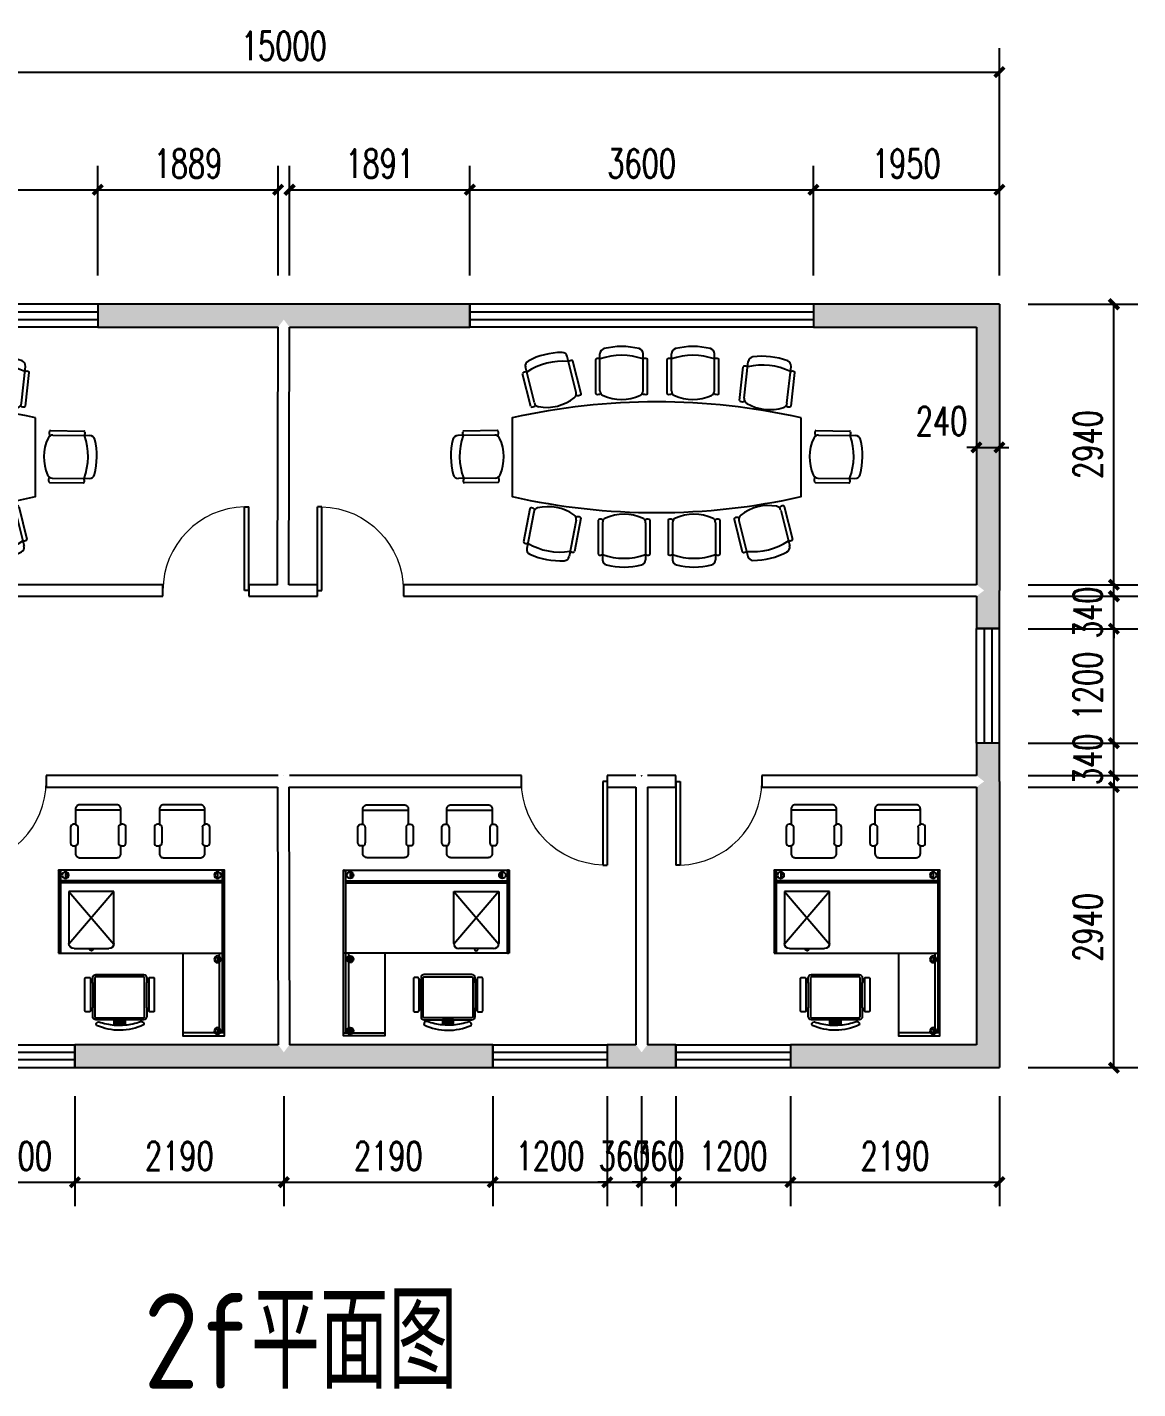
# Model space of a CAD drawing. Extents: x 11879 to 96650, y -22156 to 10923.
# Drawn here: x 46155 to 57795, y -3448 to 10820 of the extents above; entities that cross this region are included whole.
import ezdxf

# ---------------------------------------------------------------- set-up
doc = ezdxf.new("R2010")
doc.units = 0
doc.header["$LTSCALE"] = 1000
doc.header["$MEASUREMENT"] = 0
for name, color, linetype in [('PUB_DIM', 3, 'Continuous'), ('PUB_HATCH', 8, 'Continuous'), ('WALL', 9, 'Continuous'), ('WINDOW', 4, 'Continuous')]:
    doc.layers.add(name, color=color, linetype=linetype)
doc.styles.add('_TCH_DIM_T3', font='SIMPLEX', dxfattribs={"width": 0.705882, "bigfont": 'GBCBIG'})
doc.styles.get("Standard").update_dxf_attribs({"font": 'gbenor.shx', "bigfont": 'gbcbig.shx'})
doc.dimstyles.new('_TCH_ARCH&&100', dxfattribs={"dimtxt": 297.5, "dimasz": 100, "dimexe": 250, "dimexo": 300, "dimgap": 126.25, "dimtad": 1, "dimdec": 0, "dimzin": 0, "dimdsep": 46, "dimtxsty": '_TCH_DIM_T3', "dimblk": 'ARCHTICK', "dimcen": 0.09, "dimclrt": 7, "dimazin": 2, "dimtfac": 1, "dimtdec": 0, "dimtix": 1, "dimtmove": 2, "dimatfit": 3, "dimfxl": 100, "dimtolj": 1, "dimtzin": 0, "dimarcsym": 0})

# ---------------------------------------------------------------- blocks, each defined once
blk = doc.blocks.new('_ArchTick')
at = {"color": 0, "linetype": 'ByBlock', "const_width": 0.4}
blk.add_lwpolyline([(-0.5, -0.5), (0.5, 0.5)], dxfattribs=at)
blk = doc.blocks.new('*D109')
at = {"layer": 'Defpoints', "color": 0, "transparency": 16777216}
for p in [(56345, 10350), (41345, 7917), (56345, 7917)]:
    blk.add_point(p, dxfattribs=at)
at = {"layer": 'PUB_DIM', "color": 0, "lineweight": -2, "transparency": 16777216}
for p, q in [((41345, 8217), (41345, 10600)), ((56345, 8217), (56345, 10600)), ((41345, 10350), (56345, 10350))]:
    blk.add_line(p, q, dxfattribs=at)
at = {"layer": 'PUB_DIM', "color": 0, "lineweight": -2, "transparency": 16777216, "xscale": 100, "yscale": 100, "zscale": 100, "rotation": 180}
blk.add_blockref('_ArchTick', (41345, 10350), dxfattribs=at)
at = {"layer": 'PUB_DIM', "color": 0, "lineweight": -2, "transparency": 16777216, "xscale": 100, "yscale": 100, "zscale": 100}
blk.add_blockref('_ArchTick', (56345, 10350), dxfattribs=at)
at = {"layer": 'PUB_DIM', "color": 7, "transparency": 16777216, "insert": (48845, 10625), "char_height": 297.5, "attachment_point": 5, "style": '_TCH_DIM_T3'}
blk.add_mtext('\\A1;15000', dxfattribs=at)
blk = doc.blocks.new('*D110')
at = {"layer": 'Defpoints', "color": 0, "transparency": 16777216}
for p in [(56105, 6417), (56345, 6417), (56345, 6417)]:
    blk.add_point(p, dxfattribs=at)
at = {"layer": 'PUB_DIM', "color": 0, "lineweight": -2, "transparency": 16777216}
for p, q in [((56105, 6717), (56105, 6667)), ((56345, 6717), (56345, 6667)), ((56105, 6417), (56005, 6417)), ((56105, 6417), (56345, 6417)), ((56345, 6417), (56445, 6417))]:
    blk.add_line(p, q, dxfattribs=at)
at = {"layer": 'PUB_DIM', "color": 0, "lineweight": -2, "transparency": 16777216, "xscale": 100, "yscale": 100, "zscale": 100}
blk.add_blockref('_ArchTick', (56105, 6417), dxfattribs=at)
at = {"layer": 'PUB_DIM', "color": 0, "lineweight": -2, "transparency": 16777216, "xscale": 100, "yscale": 100, "zscale": 100, "rotation": 180}
blk.add_blockref('_ArchTick', (56345, 6417), dxfattribs=at)
at = {"layer": 'PUB_DIM', "color": 7, "transparency": 16777216, "insert": (55739, 6692), "char_height": 297.5, "attachment_point": 5, "style": '_TCH_DIM_T3'}
blk.add_mtext('\\A1;240', dxfattribs=at)
blk = doc.blocks.new('*D111')
at = {"layer": 'Defpoints', "color": 0, "transparency": 16777216}
for p in [(56345, 2857), (57545, 2857), (56345, -83)]:
    blk.add_point(p, dxfattribs=at)
at = {"layer": 'PUB_DIM', "color": 0, "lineweight": -2, "transparency": 16777216}
for p, q in [((56645, 2857), (57795, 2857)), ((57545, -83), (57545, 2857)), ((56645, -83), (57795, -83))]:
    blk.add_line(p, q, dxfattribs=at)
at = {"layer": 'PUB_DIM', "color": 0, "lineweight": -2, "transparency": 16777216, "xscale": 100, "yscale": 100, "zscale": 100}
for p, rotation in [((57545, 2857), 90), ((57545, -83), 270)]:
    blk.add_blockref('_ArchTick', p, dxfattribs=dict(at, rotation=rotation))
at = {"layer": 'PUB_DIM', "color": 7, "transparency": 16777216, "insert": (57270, 1387), "char_height": 297.5, "attachment_point": 5, "rotation": 90, "style": '_TCH_DIM_T3'}
blk.add_mtext('\\A1;2940', dxfattribs=at)
blk = doc.blocks.new('*D112')
at = {"layer": 'Defpoints', "color": 0, "transparency": 16777216}
for p in [(56345, 4857), (57545, 4857), (56345, 4517)]:
    blk.add_point(p, dxfattribs=at)
at = {"layer": 'PUB_DIM', "color": 0, "lineweight": -2, "transparency": 16777216}
for p, q in [((56645, 4857), (57795, 4857)), ((57545, 4857), (57545, 4957)), ((57545, 4517), (57545, 4857)), ((56645, 4517), (57795, 4517)), ((57545, 4517), (57545, 4417))]:
    blk.add_line(p, q, dxfattribs=at)
at = {"layer": 'PUB_DIM', "color": 0, "lineweight": -2, "transparency": 16777216, "xscale": 100, "yscale": 100, "zscale": 100}
for p, rotation in [((57545, 4857), 270), ((57545, 4517), 90)]:
    blk.add_blockref('_ArchTick', p, dxfattribs=dict(at, rotation=rotation))
at = {"layer": 'PUB_DIM', "color": 7, "transparency": 16777216, "insert": (57270, 4687), "char_height": 297.5, "attachment_point": 5, "rotation": 90, "style": '_TCH_DIM_T3'}
blk.add_mtext('\\A1;340', dxfattribs=at)
blk = doc.blocks.new('*D113')
at = {"layer": 'Defpoints', "color": 0, "transparency": 16777216}
for p in [(56345, 4517), (57545, 4517), (56345, 3317)]:
    blk.add_point(p, dxfattribs=at)
at = {"layer": 'PUB_DIM', "color": 0, "lineweight": -2, "transparency": 16777216}
for p, q in [((56645, 4517), (57795, 4517)), ((57545, 3317), (57545, 4517)), ((56645, 3317), (57795, 3317))]:
    blk.add_line(p, q, dxfattribs=at)
at = {"layer": 'PUB_DIM', "color": 0, "lineweight": -2, "transparency": 16777216, "xscale": 100, "yscale": 100, "zscale": 100}
for p, rotation in [((57545, 4517), 90), ((57545, 3317), 270)]:
    blk.add_blockref('_ArchTick', p, dxfattribs=dict(at, rotation=rotation))
at = {"layer": 'PUB_DIM', "color": 7, "transparency": 16777216, "insert": (57270, 3917), "char_height": 297.5, "attachment_point": 5, "rotation": 90, "style": '_TCH_DIM_T3'}
blk.add_mtext('\\A1;1200', dxfattribs=at)
blk = doc.blocks.new('*D114')
at = {"layer": 'Defpoints', "color": 0, "transparency": 16777216}
for p in [(56345, 3317), (57545, 3317), (56345, 2977)]:
    blk.add_point(p, dxfattribs=at)
at = {"layer": 'PUB_DIM', "color": 0, "lineweight": -2, "transparency": 16777216}
for p, q in [((56645, 3317), (57795, 3317)), ((57545, 3317), (57545, 3417)), ((57545, 2977), (57545, 3317)), ((56645, 2977), (57795, 2977)), ((57545, 2977), (57545, 2877))]:
    blk.add_line(p, q, dxfattribs=at)
at = {"layer": 'PUB_DIM', "color": 0, "lineweight": -2, "transparency": 16777216, "xscale": 100, "yscale": 100, "zscale": 100}
for p, rotation in [((57545, 3317), 270), ((57545, 2977), 90)]:
    blk.add_blockref('_ArchTick', p, dxfattribs=dict(at, rotation=rotation))
at = {"layer": 'PUB_DIM', "color": 7, "transparency": 16777216, "insert": (57270, 3147), "char_height": 297.5, "attachment_point": 5, "rotation": 90, "style": '_TCH_DIM_T3'}
blk.add_mtext('\\A1;340', dxfattribs=at)
blk = doc.blocks.new('*D115')
at = {"layer": 'Defpoints', "color": 0, "transparency": 16777216}
for p in [(56345, 7917), (57545, 7917), (56345, 4977)]:
    blk.add_point(p, dxfattribs=at)
at = {"layer": 'PUB_DIM', "color": 0, "lineweight": -2, "transparency": 16777216}
for p, q in [((56645, 7917), (57795, 7917)), ((57545, 4977), (57545, 7917)), ((56645, 4977), (57795, 4977))]:
    blk.add_line(p, q, dxfattribs=at)
at = {"layer": 'PUB_DIM', "color": 0, "lineweight": -2, "transparency": 16777216, "xscale": 100, "yscale": 100, "zscale": 100}
for p, rotation in [((57545, 7917), 90), ((57545, 4977), 270)]:
    blk.add_blockref('_ArchTick', p, dxfattribs=dict(at, rotation=rotation))
at = {"layer": 'PUB_DIM', "color": 7, "transparency": 16777216, "insert": (57270, 6447), "char_height": 297.5, "attachment_point": 5, "rotation": 90, "style": '_TCH_DIM_T3'}
blk.add_mtext('\\A1;2940', dxfattribs=at)
blk = doc.blocks.new('*D117')
at = {"layer": 'Defpoints', "color": 0, "transparency": 16777216}
for p in [(52595, -83), (52955, -83), (52955, -1283)]:
    blk.add_point(p, dxfattribs=at)
at = {"layer": 'PUB_DIM', "color": 0, "lineweight": -2, "transparency": 16777216}
for p, q in [((52595, -383), (52595, -1533)), ((52955, -383), (52955, -1533)), ((52595, -1283), (52495, -1283)), ((52595, -1283), (52955, -1283)), ((52955, -1283), (53055, -1283))]:
    blk.add_line(p, q, dxfattribs=at)
at = {"layer": 'PUB_DIM', "color": 0, "lineweight": -2, "transparency": 16777216, "xscale": 100, "yscale": 100, "zscale": 100}
blk.add_blockref('_ArchTick', (52595, -1283), dxfattribs=at)
at = {"layer": 'PUB_DIM', "color": 0, "lineweight": -2, "transparency": 16777216, "xscale": 100, "yscale": 100, "zscale": 100, "rotation": 180}
blk.add_blockref('_ArchTick', (52955, -1283), dxfattribs=at)
at = {"layer": 'PUB_DIM', "color": 7, "transparency": 16777216, "insert": (52775, -1008), "char_height": 297.5, "attachment_point": 5, "style": '_TCH_DIM_T3'}
blk.add_mtext('\\A1;360', dxfattribs=at)
blk = doc.blocks.new('*D118')
at = {"layer": 'Defpoints', "color": 0, "transparency": 16777216}
for p in [(52955, -83), (54155, -83), (54155, -1283)]:
    blk.add_point(p, dxfattribs=at)
at = {"layer": 'PUB_DIM', "color": 0, "lineweight": -2, "transparency": 16777216}
for p, q in [((52955, -383), (52955, -1533)), ((54155, -383), (54155, -1533)), ((52955, -1283), (54155, -1283))]:
    blk.add_line(p, q, dxfattribs=at)
at = {"layer": 'PUB_DIM', "color": 0, "lineweight": -2, "transparency": 16777216, "xscale": 100, "yscale": 100, "zscale": 100, "rotation": 180}
blk.add_blockref('_ArchTick', (52955, -1283), dxfattribs=at)
at = {"layer": 'PUB_DIM', "color": 0, "lineweight": -2, "transparency": 16777216, "xscale": 100, "yscale": 100, "zscale": 100}
blk.add_blockref('_ArchTick', (54155, -1283), dxfattribs=at)
at = {"layer": 'PUB_DIM', "color": 7, "transparency": 16777216, "insert": (53555, -1008), "char_height": 297.5, "attachment_point": 5, "style": '_TCH_DIM_T3'}
blk.add_mtext('\\A1;1200', dxfattribs=at)
blk = doc.blocks.new('*D119')
at = {"layer": 'Defpoints', "color": 0, "transparency": 16777216}
for p in [(54155, -83), (56345, -83), (56345, -1283)]:
    blk.add_point(p, dxfattribs=at)
at = {"layer": 'PUB_DIM', "color": 0, "lineweight": -2, "transparency": 16777216}
for p, q in [((54155, -383), (54155, -1533)), ((56345, -383), (56345, -1533)), ((54155, -1283), (56345, -1283))]:
    blk.add_line(p, q, dxfattribs=at)
at = {"layer": 'PUB_DIM', "color": 0, "lineweight": -2, "transparency": 16777216, "xscale": 100, "yscale": 100, "zscale": 100, "rotation": 180}
blk.add_blockref('_ArchTick', (54155, -1283), dxfattribs=at)
at = {"layer": 'PUB_DIM', "color": 0, "lineweight": -2, "transparency": 16777216, "xscale": 100, "yscale": 100, "zscale": 100}
blk.add_blockref('_ArchTick', (56345, -1283), dxfattribs=at)
at = {"layer": 'PUB_DIM', "color": 7, "transparency": 16777216, "insert": (55250, -1008), "char_height": 297.5, "attachment_point": 5, "style": '_TCH_DIM_T3'}
blk.add_mtext('\\A1;2190', dxfattribs=at)
blk = doc.blocks.new('*D120')
at = {"layer": 'Defpoints', "color": 0, "transparency": 16777216}
for p in [(48845, -83), (51035, -83), (51035, -1283)]:
    blk.add_point(p, dxfattribs=at)
at = {"layer": 'PUB_DIM', "color": 0, "lineweight": -2, "transparency": 16777216}
for p, q in [((48845, -383), (48845, -1533)), ((51035, -383), (51035, -1533)), ((48845, -1283), (51035, -1283))]:
    blk.add_line(p, q, dxfattribs=at)
at = {"layer": 'PUB_DIM', "color": 0, "lineweight": -2, "transparency": 16777216, "xscale": 100, "yscale": 100, "zscale": 100, "rotation": 180}
blk.add_blockref('_ArchTick', (48845, -1283), dxfattribs=at)
at = {"layer": 'PUB_DIM', "color": 0, "lineweight": -2, "transparency": 16777216, "xscale": 100, "yscale": 100, "zscale": 100}
blk.add_blockref('_ArchTick', (51035, -1283), dxfattribs=at)
at = {"layer": 'PUB_DIM', "color": 7, "transparency": 16777216, "insert": (49940, -1008), "char_height": 297.5, "attachment_point": 5, "style": '_TCH_DIM_T3'}
blk.add_mtext('\\A1;2190', dxfattribs=at)
blk = doc.blocks.new('*D121')
at = {"layer": 'Defpoints', "color": 0, "transparency": 16777216}
for p in [(51035, -83), (52235, -83), (52235, -1283)]:
    blk.add_point(p, dxfattribs=at)
at = {"layer": 'PUB_DIM', "color": 0, "lineweight": -2, "transparency": 16777216}
for p, q in [((51035, -383), (51035, -1533)), ((52235, -383), (52235, -1533)), ((51035, -1283), (52235, -1283))]:
    blk.add_line(p, q, dxfattribs=at)
at = {"layer": 'PUB_DIM', "color": 0, "lineweight": -2, "transparency": 16777216, "xscale": 100, "yscale": 100, "zscale": 100, "rotation": 180}
blk.add_blockref('_ArchTick', (51035, -1283), dxfattribs=at)
at = {"layer": 'PUB_DIM', "color": 0, "lineweight": -2, "transparency": 16777216, "xscale": 100, "yscale": 100, "zscale": 100}
blk.add_blockref('_ArchTick', (52235, -1283), dxfattribs=at)
at = {"layer": 'PUB_DIM', "color": 7, "transparency": 16777216, "insert": (51635, -1008), "char_height": 297.5, "attachment_point": 5, "style": '_TCH_DIM_T3'}
blk.add_mtext('\\A1;1200', dxfattribs=at)
blk = doc.blocks.new('*D122')
at = {"layer": 'Defpoints', "color": 0, "transparency": 16777216}
for p in [(52235, -83), (52595, -83), (52595, -1283)]:
    blk.add_point(p, dxfattribs=at)
at = {"layer": 'PUB_DIM', "color": 0, "lineweight": -2, "transparency": 16777216}
for p, q in [((52235, -383), (52235, -1533)), ((52595, -383), (52595, -1533)), ((52235, -1283), (52135, -1283)), ((52235, -1283), (52595, -1283)), ((52595, -1283), (52695, -1283))]:
    blk.add_line(p, q, dxfattribs=at)
at = {"layer": 'PUB_DIM', "color": 0, "lineweight": -2, "transparency": 16777216, "xscale": 100, "yscale": 100, "zscale": 100}
blk.add_blockref('_ArchTick', (52235, -1283), dxfattribs=at)
at = {"layer": 'PUB_DIM', "color": 0, "lineweight": -2, "transparency": 16777216, "xscale": 100, "yscale": 100, "zscale": 100, "rotation": 180}
blk.add_blockref('_ArchTick', (52595, -1283), dxfattribs=at)
at = {"layer": 'PUB_DIM', "color": 7, "transparency": 16777216, "insert": (52415, -1008), "char_height": 297.5, "attachment_point": 5, "style": '_TCH_DIM_T3'}
blk.add_mtext('\\A1;360', dxfattribs=at)
blk = doc.blocks.new('*D124')
at = {"layer": 'Defpoints', "color": 0, "transparency": 16777216}
for p in [(45455, -83), (46655, -83), (46655, -1283)]:
    blk.add_point(p, dxfattribs=at)
at = {"layer": 'PUB_DIM', "color": 0, "lineweight": -2, "transparency": 16777216}
for p, q in [((45455, -383), (45455, -1533)), ((46655, -383), (46655, -1533)), ((45455, -1283), (46655, -1283))]:
    blk.add_line(p, q, dxfattribs=at)
at = {"layer": 'PUB_DIM', "color": 0, "lineweight": -2, "transparency": 16777216, "xscale": 100, "yscale": 100, "zscale": 100, "rotation": 180}
blk.add_blockref('_ArchTick', (45455, -1283), dxfattribs=at)
at = {"layer": 'PUB_DIM', "color": 0, "lineweight": -2, "transparency": 16777216, "xscale": 100, "yscale": 100, "zscale": 100}
blk.add_blockref('_ArchTick', (46655, -1283), dxfattribs=at)
at = {"layer": 'PUB_DIM', "color": 7, "transparency": 16777216, "insert": (46055, -1008), "char_height": 297.5, "attachment_point": 5, "style": '_TCH_DIM_T3'}
blk.add_mtext('\\A1;1200', dxfattribs=at)
blk = doc.blocks.new('*D125')
at = {"layer": 'Defpoints', "color": 0, "transparency": 16777216}
for p in [(46655, -83), (48845, -83), (48845, -1283)]:
    blk.add_point(p, dxfattribs=at)
at = {"layer": 'PUB_DIM', "color": 0, "lineweight": -2, "transparency": 16777216}
for p, q in [((46655, -383), (46655, -1533)), ((48845, -383), (48845, -1533)), ((46655, -1283), (48845, -1283))]:
    blk.add_line(p, q, dxfattribs=at)
at = {"layer": 'PUB_DIM', "color": 0, "lineweight": -2, "transparency": 16777216, "xscale": 100, "yscale": 100, "zscale": 100, "rotation": 180}
blk.add_blockref('_ArchTick', (46655, -1283), dxfattribs=at)
at = {"layer": 'PUB_DIM', "color": 0, "lineweight": -2, "transparency": 16777216, "xscale": 100, "yscale": 100, "zscale": 100}
blk.add_blockref('_ArchTick', (48845, -1283), dxfattribs=at)
at = {"layer": 'PUB_DIM', "color": 7, "transparency": 16777216, "insert": (47750, -1008), "char_height": 297.5, "attachment_point": 5, "style": '_TCH_DIM_T3'}
blk.add_mtext('\\A1;2190', dxfattribs=at)
blk = doc.blocks.new('*D136')
at = {"layer": 'Defpoints', "color": 0, "transparency": 16777216}
for p in [(50795, 9117), (48905, 7917), (50795, 7917)]:
    blk.add_point(p, dxfattribs=at)
at = {"layer": 'PUB_DIM', "color": 0, "lineweight": -2, "transparency": 16777216}
for p, q in [((48905, 8217), (48905, 9367)), ((50795, 8217), (50795, 9367)), ((48905, 9117), (50795, 9117))]:
    blk.add_line(p, q, dxfattribs=at)
at = {"layer": 'PUB_DIM', "color": 0, "lineweight": -2, "transparency": 16777216, "xscale": 100, "yscale": 100, "zscale": 100, "rotation": 180}
blk.add_blockref('_ArchTick', (48905, 9117), dxfattribs=at)
at = {"layer": 'PUB_DIM', "color": 0, "lineweight": -2, "transparency": 16777216, "xscale": 100, "yscale": 100, "zscale": 100}
blk.add_blockref('_ArchTick', (50795, 9117), dxfattribs=at)
at = {"layer": 'PUB_DIM', "color": 7, "transparency": 16777216, "insert": (49850, 9392), "char_height": 297.5, "attachment_point": 5, "style": '_TCH_DIM_T3'}
blk.add_mtext('\\A1;1891', dxfattribs=at)
blk = doc.blocks.new('*D137')
at = {"layer": 'Defpoints', "color": 0, "transparency": 16777216}
for p in [(54395, 9117), (50795, 7917), (54395, 7917)]:
    blk.add_point(p, dxfattribs=at)
at = {"layer": 'PUB_DIM', "color": 0, "lineweight": -2, "transparency": 16777216}
for p, q in [((50795, 8217), (50795, 9367)), ((54395, 8217), (54395, 9367)), ((50795, 9117), (54395, 9117))]:
    blk.add_line(p, q, dxfattribs=at)
at = {"layer": 'PUB_DIM', "color": 0, "lineweight": -2, "transparency": 16777216, "xscale": 100, "yscale": 100, "zscale": 100, "rotation": 180}
blk.add_blockref('_ArchTick', (50795, 9117), dxfattribs=at)
at = {"layer": 'PUB_DIM', "color": 0, "lineweight": -2, "transparency": 16777216, "xscale": 100, "yscale": 100, "zscale": 100}
blk.add_blockref('_ArchTick', (54395, 9117), dxfattribs=at)
at = {"layer": 'PUB_DIM', "color": 7, "transparency": 16777216, "insert": (52595, 9392), "char_height": 297.5, "attachment_point": 5, "style": '_TCH_DIM_T3'}
blk.add_mtext('\\A1;3600', dxfattribs=at)
blk = doc.blocks.new('*D138')
at = {"layer": 'Defpoints', "color": 0, "transparency": 16777216}
for p in [(56345, 9117), (54395, 7917), (56345, 7917)]:
    blk.add_point(p, dxfattribs=at)
at = {"layer": 'PUB_DIM', "color": 0, "lineweight": -2, "transparency": 16777216}
for p, q in [((54395, 8217), (54395, 9367)), ((56345, 8217), (56345, 9367)), ((54395, 9117), (56345, 9117))]:
    blk.add_line(p, q, dxfattribs=at)
at = {"layer": 'PUB_DIM', "color": 0, "lineweight": -2, "transparency": 16777216, "xscale": 100, "yscale": 100, "zscale": 100, "rotation": 180}
blk.add_blockref('_ArchTick', (54395, 9117), dxfattribs=at)
at = {"layer": 'PUB_DIM', "color": 0, "lineweight": -2, "transparency": 16777216, "xscale": 100, "yscale": 100, "zscale": 100}
blk.add_blockref('_ArchTick', (56345, 9117), dxfattribs=at)
at = {"layer": 'PUB_DIM', "color": 7, "transparency": 16777216, "insert": (55370, 9392), "char_height": 297.5, "attachment_point": 5, "style": '_TCH_DIM_T3'}
blk.add_mtext('\\A1;1950', dxfattribs=at)
blk = doc.blocks.new('*D140')
at = {"layer": 'Defpoints', "color": 0, "transparency": 16777216}
for p in [(46895, 9117), (43295, 7917), (46895, 7917)]:
    blk.add_point(p, dxfattribs=at)
at = {"layer": 'PUB_DIM', "color": 0, "lineweight": -2, "transparency": 16777216}
for p, q in [((43295, 8217), (43295, 9367)), ((46895, 8217), (46895, 9367)), ((43295, 9117), (46895, 9117))]:
    blk.add_line(p, q, dxfattribs=at)
at = {"layer": 'PUB_DIM', "color": 0, "lineweight": -2, "transparency": 16777216, "xscale": 100, "yscale": 100, "zscale": 100, "rotation": 180}
blk.add_blockref('_ArchTick', (43295, 9117), dxfattribs=at)
at = {"layer": 'PUB_DIM', "color": 0, "lineweight": -2, "transparency": 16777216, "xscale": 100, "yscale": 100, "zscale": 100}
blk.add_blockref('_ArchTick', (46895, 9117), dxfattribs=at)
at = {"layer": 'PUB_DIM', "color": 7, "transparency": 16777216, "insert": (45095, 9392), "char_height": 297.5, "attachment_point": 5, "style": '_TCH_DIM_T3'}
blk.add_mtext('\\A1;3600', dxfattribs=at)
blk = doc.blocks.new('*D141')
at = {"layer": 'Defpoints', "color": 0, "transparency": 16777216}
for p in [(48785, 9117), (46895, 7917), (48785, 7917)]:
    blk.add_point(p, dxfattribs=at)
at = {"layer": 'PUB_DIM', "color": 0, "lineweight": -2, "transparency": 16777216}
for p, q in [((46895, 8217), (46895, 9367)), ((48785, 8217), (48785, 9367)), ((46895, 9117), (48785, 9117))]:
    blk.add_line(p, q, dxfattribs=at)
at = {"layer": 'PUB_DIM', "color": 0, "lineweight": -2, "transparency": 16777216, "xscale": 100, "yscale": 100, "zscale": 100, "rotation": 180}
blk.add_blockref('_ArchTick', (46895, 9117), dxfattribs=at)
at = {"layer": 'PUB_DIM', "color": 0, "lineweight": -2, "transparency": 16777216, "xscale": 100, "yscale": 100, "zscale": 100}
blk.add_blockref('_ArchTick', (48785, 9117), dxfattribs=at)
at = {"layer": 'PUB_DIM', "color": 7, "transparency": 16777216, "insert": (47840, 9392), "char_height": 297.5, "attachment_point": 5, "style": '_TCH_DIM_T3'}
blk.add_mtext('\\A1;1889', dxfattribs=at)
blk = doc.blocks.new('$DorLib2D$00000001')
for p, q in [((0.45, 0.975), (0.5, 0.975)), ((0.45, 0), (0.45, 0.975)), ((0.5, 0), (0.5, 0.975)), ((0.5, 0), (0.45, 0))]:
    blk.add_line(p, q)
at = {"lineweight": 13}
blk.add_arc((0.475, 0), 0.975, 91.4693, 180, dxfattribs=at)
blk = doc.blocks.new('$plan$00002654')
for p, q in [((-844, 675, 0), (-938, 1051, 0)), ((-792, 660, 0), (-878, 1003, 0)), ((-639, 665, 0), (-639, 1019, 0)), ((-594, 692, 0), (-594, 1080, 0)), ((-142, 692, 0), (-142, 1080, 0)), ((-96, 665, 0), (-96, 1019, 0)), ((109, 665, 0), (109, 1019, 0)), ((155, 692, 0), (155, 1080, 0)), ((606, 692, 0), (606, 1080, 0)), ((652, 665, 0), (652, 1019, 0)), ((-1319, 528, 0), (-1405, 871, 0)), ((-1282, 566, 0), (-1375, 942, 0)), ((869, 591, 0), (908, 942, 0)), ((918, 613, 0), (960, 998, 0)), ((1366, 563, 0), (1409, 948, 0)), ((1409, 531, 0), (1448, 882, 0)), ((-1697, 228, 0), (-2084, 223, 0)), ((-1670, 275, 0), (-2023, 270, 0)), ((1670, 275, 0), (2023, 270, 0)), ((1697, 228, 0), (2084, 223, 0)), ((-1690, -223, 0), (-2078, -228, 0)), ((-1662, -268, 0), (-2016, -273, 0)), ((1662, -268, 0), (2016, -273, 0)), ((1690, -223, 0), (2078, -228, 0)), ((-1329, -544, 0), (-1394, -892, 0)), ((1300, -559, 0), (1394, -935, 0)), ((1338, -521, 0), (1423, -864, 0)), ((-1289, -580, 0), (-1361, -960, 0)), ((-845, -663, 0), (-917, -1044, 0)), ((-795, -644, 0), (-861, -992, 0)), ((-614, -665, 0), (-614, -1019, 0)), ((-568, -692, 0), (-568, -1080, 0)), ((-116, -692, 0), (-116, -1080, 0)), ((-70, -665, 0), (-70, -1019, 0)), ((120, -665, 0), (120, -1019, 0)), ((166, -692, 0), (166, -1080, 0)), ((617, -692, 0), (617, -1080, 0)), ((663, -665, 0), (663, -1019, 0)), ((811, -653, 0), (896, -996, 0)), ((862, -668, 0), (956, -1044, 0))]:
    blk.add_line(p, q)
at = {"elevation": 0}
blk.add_lwpolyline([(1513, 408, 0.111111), (-1513, 408), (-1513, -417, 0.111111), (1513, -417)], format="xyb", close=True, dxfattribs=at)
for centre, radius, start, end in [((-368, 392, 0), 764, 76.063, 103.937), ((380, 392, 0), 764, 76.063, 103.937), ((-1322, 955, 0), 55, 117.9642, 194.0272), ((-990, 329, 0), 672, 84.4034, 123.651), ((-990, 329, 0), 764, 90.0902, 117.9642), ((-991, 1038, 0), 55, 14.0272, 90.0902), ((-889, 951, 0), 59, 88.0127, 126.8804), ((-887, 1001, 0), 9.17, 14.0272, 88.0127), ((-630, 1019, 0), 9.17, 106.0145, 180), ((-616, 971, 0), 59, 67.1468, 106.0145), ((-539, 1080, 0), 55, 103.937, 180), ((-368, 392, 0), 672, 70.3762, 109.6238), ((-197, 1080, 0), 55, 0, 76.063), ((-119, 971, 0), 59, 73.9855, 112.8532), ((-105, 1019, 0), 9.17, 0, 73.9855), ((118, 1019, 0), 9.17, 106.0145, 180), ((132, 971, 0), 59, 67.1468, 106.0145), ((210, 1080, 0), 55, 103.937, 180), ((380, 392, 0), 672, 70.3762, 109.6238), ((551, 1080, 0), 55, 0, 76.063), ((629, 971, 0), 59, 73.9855, 112.8532), ((643, 1019, 0), 9.17, 0, 73.9855), ((1015, 992, 0), 55, 97.601, 173.664), ((1109, 289, 0), 764, 69.727, 97.601), ((1354, 954, 0), 55, 353.664, 69.727), ((-1396, 874, 0), 9.17, 120.0417, 194.0272), ((-1371, 830, 0), 59, 81.174, 120.0417), ((917, 941, 0), 9.17, 99.6786, 173.664), ((926, 892, 0), 59, 60.8108, 99.6786), ((1109, 289, 0), 672, 64.0403, 103.2878), ((1420, 837, 0), 59, 67.6495, 106.5173), ((1439, 883, 0), 9.17, 353.664, 67.6495), ((-1155, 990, 0), 472, 259.8782, 308.1762), ((-897, 662, 0), 55, 308.1762, 14.0272), ((-826, 701, 0), 59, 251.707, 300.0417), ((-801, 658, 0), 9.17, 300.0417, 14.0272), ((-630, 665, 0), 9.17, 180, 253.9855), ((-616, 713, 0), 59, 253.9855, 302.3202), ((-539, 692, 0), 55, 180, 245.851), ((-368, 1073, 0), 472, 245.851, 294.149), ((-197, 692, 0), 55, 294.149, 0), ((-119, 713, 0), 59, 237.6798, 286.0145), ((-105, 665, 0), 9.17, 286.0145, 0), ((118, 665, 0), 9.17, 180, 253.9855), ((132, 713, 0), 59, 253.9855, 302.3202), ((210, 692, 0), 55, 180, 245.851), ((380, 1073, 0), 472, 245.851, 294.149), ((551, 692, 0), 55, 294.149, 0), ((629, 713, 0), 59, 237.6798, 286.0145), ((643, 665, 0), 9.17, 286.0145, 0), ((878, 590, 0), 9.17, 173.664, 247.6495), ((897, 636, 0), 59, 247.6495, 295.9842), ((972, 607, 0), 55, 173.664, 239.515), ((-1310, 530, 0), 9.17, 194.0272, 268.0127), ((-1309, 580, 0), 59, 268.0127, 316.3474), ((-1228, 579, 0), 55, 194.0272, 259.8782), ((1184, 966, 0), 472, 239.515, 287.813), ((1312, 569, 0), 55, 287.813, 353.664), ((1391, 581, 0), 59, 231.3438, 279.6786), ((1400, 532, 0), 9.17, 279.6786, 353.664), ((-1393, 7, 0), 764, 166.8568, 194.7308), ((-2083, 168, 0), 55, 90.7938, 166.8568), ((-1393, 7, 0), 672, 161.17, 200.4176), ((-1975, 247, 0), 59, 164.7793, 203.647), ((-2023, 261, 0), 9.17, 90.7938, 164.7793), ((-1696, 173, 0), 55, 24.9428, 90.7938), ((-1670, 265, 0), 9.17, 16.8083, 90.7938), ((-1717, 251, 0), 59, 328.4736, 16.8083), ((-2074, -3, 0), 472, 336.6448, 24.9428), ((2074, -3, 0), 472, 155.0572, 203.3552), ((1696, 173, 0), 55, 89.2062, 155.0572), ((1717, 251, 0), 59, 163.1917, 211.5264), ((1670, 265, 0), 9.17, 89.2062, 163.1917), ((2023, 261, 0), 9.17, 15.2207, 89.2062), ((1393, 7, 0), 672, 339.5824, 18.83), ((1975, 247, 0), 59, 336.353, 15.2207), ((2083, 168, 0), 55, 13.1432, 89.2062), ((1393, 7, 0), 764, 345.2692, 13.1432), ((-2079, -173, 0), 55, 194.7308, 270.7938), ((-1968, -250, 0), 59, 157.9406, 196.8083), ((-2016, -264, 0), 9.17, 196.8083, 270.7938), ((-1691, -168, 0), 55, 270.7938, 336.6448), ((-1662, -259, 0), 9.17, 270.7938, 344.7793), ((-1710, -246, 0), 59, 344.7793, 33.114), ((1691, -168, 0), 55, 203.3552, 269.2062), ((1710, -246, 0), 59, 146.886, 195.2207), ((1662, -259, 0), 9.17, 195.2207, 269.2062), ((2016, -264, 0), 9.17, 269.2062, 343.1917), ((1968, -250, 0), 59, 343.1917, 22.0594), ((2079, -173, 0), 55, 269.2062, 345.2692), ((-1320, -546, 0), 9.17, 95.3403, 169.3258), ((-1315, -595, 0), 59, 47.0056, 95.3403), ((-1235, -590, 0), 55, 103.4748, 169.3258), ((-1138, -995, 0), 472, 55.1768, 103.4748), ((1173, -983, 0), 472, 79.8781, 128.1762), ((1246, -572, 0), 55, 14.0271, 79.8781), ((1327, -573, 0), 59, 88.0126, 136.3473), ((1329, -523, 0), 9.17, 14.0271, 88.0126), ((-899, -653, 0), 55, 349.3258, 55.1768), ((-827, -687, 0), 59, 63.3113, 111.646), ((-804, -643, 0), 9.17, 349.3258, 63.3113), ((-604, -665, 0), 9.17, 106.0145, 180), ((-591, -713, 0), 59, 57.6798, 106.0145), ((-513, -692, 0), 55, 114.149, 180), ((-342, -1073, 0), 472, 65.851, 114.149), ((-171, -692, 0), 55, 0, 65.851), ((-93, -713, 0), 59, 73.9855, 122.3202), ((-80, -665, 0), 9.17, 0, 73.9855), ((129, -665, 0), 9.17, 106.0145, 180), ((143, -713, 0), 59, 57.6798, 106.0145), ((221, -692, 0), 55, 114.149, 180), ((391, -1073, 0), 472, 65.851, 114.149), ((562, -692, 0), 55, 0, 65.851), ((640, -713, 0), 59, 73.9855, 122.3202), ((654, -665, 0), 9.17, 0, 73.9855), ((820, -650, 0), 9.17, 120.0417, 194.0271), ((844, -694, 0), 59, 71.7069, 120.0417), ((915, -655, 0), 55, 128.1762, 194.0271), ((-1385, -893, 0), 9.17, 169.3258, 243.3113), ((-1363, -849, 0), 59, 243.3113, 282.179), ((-1307, -970, 0), 55, 169.3258, 245.3888), ((-1012, -326, 0), 672, 239.702, 278.9496), ((-874, -941, 0), 59, 236.4726, 275.3403), ((-870, -990, 0), 9.17, 275.3403, 349.3258), ((905, -994, 0), 9.17, 194.0271, 268.0126), ((907, -944, 0), 59, 268.0126, 306.8804), ((1008, -322, 0), 672, 264.4034, 303.6509), ((1008, -322, 0), 764, 270.0901, 297.9641), ((1340, -948, 0), 55, 297.9641, 14.0271), ((1389, -823, 0), 59, 261.1739, 300.0417), ((1414, -866, 0), 9.17, 300.0417, 14.0271), ((-1012, -326, 0), 764, 245.3888, 273.2628), ((-971, -1034, 0), 55, 273.2628, 349.3258), ((-604, -1019, 0), 9.17, 180, 253.9855), ((-591, -971, 0), 59, 253.9855, 292.8532), ((-342, -392, 0), 672, 250.3762, 289.6238), ((-513, -1080, 0), 55, 180, 256.063), ((-342, -392, 0), 764, 256.063, 283.937), ((-171, -1080, 0), 55, 283.937, 0), ((-93, -971, 0), 59, 247.1468, 286.0145), ((-80, -1019, 0), 9.17, 286.0145, 0), ((129, -1019, 0), 9.17, 180, 253.9855), ((143, -971, 0), 59, 253.9855, 292.8532), ((391, -392, 0), 672, 250.3762, 289.6238), ((221, -1080, 0), 55, 180, 256.063), ((391, -392, 0), 764, 256.063, 283.937), ((562, -1080, 0), 55, 283.937, 0), ((640, -971, 0), 59, 247.1468, 286.0145), ((654, -1019, 0), 9.17, 286.0145, 0), ((1009, -1031, 0), 55, 194.0271, 270.0901)]:
    blk.add_arc(centre, radius, start, end)
blk = doc.blocks.new('$plan$00002539')
for p, q in [((205, 631), (681, 631)), ((1084, 631), (1560, 631)), ((229, 450), (229, 287)), ((657, 450), (657, 287)), ((1108, 450), (1108, 287)), ((1536, 450), (1536, 287)), ((9, 1), (13, 1)), ((1729, 1), (1724, 1)), ((22, -8), (22, -868)), ((22, -109), (1716, -109)), ((22, -130), (1716, -130)), ((71, -28), (71, -76)), ((1666, -28), (1666, -76)), ((1716, -8), (1716, -859)), ((1629, -223), (1157, -774)), ((1157, -223), (1629, -774)), ((1157, -223), (1629, -223)), ((1157, -766), (1157, -223)), ((1629, -223), (1629, -766)), ((1575, -821), (1211, -821)), ((434, -869), (0, -869)), ((22, -868), (22, -1704)), ((54, -869), (54, -1704)), ((71, -909), (71, -957)), ((1724, -868), (1729, -868)), ((1404, -1138), (1404, -1470)), ((814, -1440), (814, -1178)), ((1380, -1178), (1380, -1440)), ((1154, -1568), (1040, -1568)), ((0, -1704), (434, -1704)), ((71, -1660), (71, -1708)), ((1154, -1579), (1040, -1579)), ((1154, -1595), (1040, -1595)), ((1154, -1608), (1040, -1608))]:
    blk.add_line(p, q)
for points in [[(681, 256), (681, 175, -0.414214), (637, 132), (248, 132, -0.414214), (205, 175), (205, 256, -0.070049), (196, 255), (185, 255, -0.414214), (153, 287), (153, 450, -0.414214), (185, 483), (196, 483, -0.070049), (205, 481), (205, 642, -0.414214), (248, 686), (637, 686, -0.414214), (681, 642), (681, 481, -0.070049), (690, 483), (701, 483, -0.414214), (733, 450), (733, 287, -0.414214), (701, 255), (690, 255, 0), (690, 255, -0.070049)], [(1569, 255, -0.070049), (1560, 256), (1560, 175, -0.414214), (1517, 132), (1128, 132, -0.414214), (1084, 175), (1084, 256, -0.070049), (1075, 255), (1064, 255, -0.414214), (1032, 287), (1032, 450, -0.414214), (1064, 483), (1075, 483, -0.070049), (1084, 481), (1084, 642, -0.414214), (1128, 686), (1517, 686, -0.414214), (1560, 642), (1560, 481, -0.070049), (1569, 483), (1580, 483, -0.414214), (1612, 450), (1612, 287, -0.414214), (1580, 255)], [(1346, -1568, 0.414214), (1380, -1534), (1380, -1440), (1404, -1470), (1404, -1473, 0.414214), (1415, -1485), (1449, -1485, 0.414214), (1461, -1473), (1461, -1134, 0.414214), (1449, -1123), (1415, -1123, 0.414214), (1404, -1134), (1404, -1138), (1380, -1178), (1380, -1127, 0.414214), (1346, -1093), (848, -1093, 0.414214), (814, -1127), (814, -1178), (790, -1138), (790, -1134, 0.414214), (779, -1123), (745, -1123, 0.414214), (734, -1134), (734, -1473, 0.414214), (745, -1485), (779, -1485, 0.414214), (790, -1473), (790, -1470), (814, -1440), (814, -1534, 0.414214), (848, -1568), (1040, -1568), (1040, -1621, -0.064759), (879, -1584, 0.578392), (846, -1620, 0.214524), (1339, -1627, 0.552014), (1316, -1587, -0.065167), (1154, -1622), (1154, -1568)], [(1346, -1545), (848, -1545, -0.414214), (837, -1534), (837, -1127, -0.414214), (848, -1116), (1346, -1116, -0.414214), (1357, -1127), (1357, -1534, -0.414214)]]:
    blk.add_lwpolyline(points, format="xyb", close=True)
blk.add_lwpolyline([(1737, -869), (434, -869), (434, -1736), (0, -1736), (0, 0), (1737, 0)], close=True)
blk.add_lwpolyline([(790, -1138), (790, -1470)])
blk.add_lwpolyline([(1154, -1622, -0.044316), (1040, -1621)], format="xyb")
for centre in [(71, -52), (1666, -52), (71, -933), (71, -1684)]:
    blk.add_circle(centre, 34.7)
for centre, radius, start, end in [((196, 450), 32.6, 0, 73.9721), ((690, 450), 32.6, 106.0279, 180), ((1075, 450), 32.6, 0, 73.9721), ((1569, 450), 32.6, 106.0279, 180), ((196, 287), 32.6, 286.0279, 0), ((690, 287), 32.6, 180, 253.9721), ((1075, 287), 32.6, 286.0279, 0), ((1569, 287), 32.6, 180, 253.9721), ((9, -8), 8.69, 90, 180), ((13, -8), 8.69, 0, 90), ((1724, -8), 8.69, 90, 180), ((1729, -8), 8.69, 0, 90), ((71, -52), 23.9, 270, 90), ((1666, -52), 23.9, 90, 270), ((1211, -766), 54.3, 180, 270), ((1393, -824), 19.3, 180, 0), ((1575, -766), 54.3, 270, 0), ((71, -933), 23.9, 270, 90), ((1724, -859), 8.69, 180, 270), ((1729, -859), 8.69, 270, 0), ((71, -1684), 23.9, 270, 90)]:
    blk.add_arc(centre, radius, start, end)
blk = doc.blocks.new('$TCHSYS$WIN2D')
for p, q in [((-0.5, 0.5), (0.5, 0.5)), ((-0.5, 0.5), (-0.5, -0.5)), ((0.5, 0.5), (0.5, -0.5)), ((0.5, 0.1667), (-0.5, 0.1667)), ((0.5, -0.1667), (-0.5, -0.1667)), ((-0.5, -0.5), (0.5, -0.5))]:
    blk.add_line(p, q)

msp = doc.modelspace()

# ---------------------------------------------------------------- hatches: boundary and pattern name
at = {"layer": 'PUB_HATCH'}
for points in [[(48845.2, 7917.4), (46895.2, 7917.4), (46895.2, 7677.4), (48784.7, 7677.4), (48844.9, 7757.4)], [(48904.7, 7677.4), (50795.2, 7677.4), (50795.2, 7917.4), (48845.2, 7917.4), (48844.9, 7757.4)], [(56345.2, 7917.4), (54395.2, 7917.4), (54395.2, 7677.4), (56105.2, 7677.4)], [(56345.2, 7917.4), (56105.2, 7677.4), (56105.2, 4977.4), (56185.2, 4917.4), (56345.2, 4917.4)], [(56105.2, 4857.4), (56105.2, 4517.4), (56345.2, 4517.4), (56345.2, 4917.4), (56185.2, 4917.4)], [(56345.2, 2917.4), (56345.2, 3317.4), (56105.2, 3317.4), (56105.2, 2977.4), (56185.2, 2917.4)], [(56185.2, 2917.4), (56105.2, 2857.4), (56105.2, 157.4), (56345.2, -82.6), (56345.2, 2917.4)], [(48784.7, 157.4), (46655.2, 157.4), (46655.2, -82.6), (48845.2, -82.6), (48844.9, 77.4)], [(48845.2, -82.6), (51035.2, -82.6), (51035.2, 157.4), (48904.7, 157.4), (48844.9, 77.4)], [(52535.2, 157.4), (52235.2, 157.4), (52235.2, -82.6), (52595.2, -82.6), (52595.2, 77.4)], [(52595.2, -82.6), (52955.2, -82.6), (52955.2, 157.4), (52655.2, 157.4), (52595.2, 77.4)], [(56105.2, 157.4), (54155.2, 157.4), (54155.2, -82.6), (56345.2, -82.6)]]:
    msp.add_hatch(color=256, dxfattribs=at).paths.add_polyline_path(points)

# ---------------------------------------------------------------- linework, layer by layer
at = {"layer": 'WALL'}
for p, q in [((48845.2, 7917.4), (46895.2, 7917.4)), ((46895.2, 7917.4), (46895.2, 7677.4)), ((50795.2, 7917.4), (48845.2, 7917.4)), ((50795.2, 7677.4), (50795.2, 7917.4)), ((56345.2, 7917.4), (54395.2, 7917.4)), ((54395.2, 7917.4), (54395.2, 7677.4)), ((56345.2, 7917.4), (56345.2, 4917.4)), ((46895.2, 7677.4), (48784.7, 7677.4)), ((48778.3, 4977.4), (48784.7, 7677.4)), ((48898.3, 4977.4), (48904.7, 7677.4)), ((48904.7, 7677.4), (50795.2, 7677.4)), ((54395.2, 7677.4), (56105.2, 7677.4)), ((56105.2, 7677.4), (56105.2, 4977.4)), ((47578, 4977.4), (41585.2, 4977.4)), ((41585.2, 4857.4), (47578, 4857.4)), ((47578, 4857.4), (47578, 4977.4)), ((48778.3, 4977.4), (48478, 4977.4)), ((48478, 4977.4), (48478, 4857.4)), ((48478, 4857.4), (48778, 4857.4)), ((48778, 4857.5), (48778, 4857.4)), ((48778, 4857.5), (48898, 4857.2)), ((48898, 4857.4), (49198.3, 4857.4)), ((48898, 4857.2), (48898, 4857.4)), ((49198.3, 4977.4), (48898.3, 4977.4)), ((49198.3, 4857.4), (49198.3, 4977.4)), ((56105.2, 4977.4), (50098.3, 4977.4)), ((50098.3, 4977.4), (50098.3, 4857.4)), ((50098.3, 4857.4), (56105.2, 4857.4)), ((56105.2, 4857.4), (56105.2, 4517.4)), ((56345.2, 4517.4), (56345.2, 4917.4)), ((56105.2, 4517.4), (56345.2, 4517.4)), ((56345.2, 3317.4), (56105.2, 3317.4)), ((56105.2, 3317.4), (56105.2, 2977.4)), ((56345.2, 2917.4), (56345.2, 3317.4)), ((48785.2, 2977.4), (46355.2, 2977.4)), ((46355.2, 2977.4), (46355.2, 2857.4)), ((46355.2, 2857.4), (48778.3, 2857.4)), ((48778.3, 2857.4), (48784.7, 157.4)), ((48845.2, 2978.1), (48844.5, 2978.1)), ((48845.3, 2978.6), (48845.2, 2978.1)), ((48845.3, 2978.6), (48846.5, 2978.6)), ((48898.3, 2857.4), (51335.2, 2857.4)), ((48898.3, 2857.4), (48904.7, 157.4)), ((51335.2, 2977.4), (48905.2, 2977.4)), ((51335.2, 2857.4), (51335.2, 2977.4)), ((52535.2, 2977.4), (52235.2, 2977.4)), ((52235.2, 2977.4), (52235.2, 2857.4)), ((52235.2, 2857.4), (52535.2, 2857.4)), ((52535.2, 2857.4), (52535.2, 157.4)), ((52595.2, 2977.4), (52595.2, 2977.4)), ((52595.2, 2977.4), (52595.2, 2976.4)), ((52595.2, 2976.4), (52596.2, 2976.4)), ((52955.2, 2977.4), (52655.2, 2977.4)), ((52655.2, 2857.4), (52955.2, 2857.4)), ((52655.2, 2857.4), (52655.2, 157.4)), ((52955.2, 2857.4), (52955.2, 2977.4)), ((56105.2, 2977.4), (53855.2, 2977.4)), ((53855.2, 2977.4), (53855.2, 2857.4)), ((53855.2, 2857.4), (56105.2, 2857.4)), ((56105.2, 2857.4), (56105.2, 157.4)), ((56345.2, 2917.4), (56345.2, -82.6)), ((48784.7, 157.4), (46655.2, 157.4)), ((46655.2, 157.4), (46655.2, -82.6)), ((51035.2, 157.4), (48904.7, 157.4)), ((51035.2, -82.6), (51035.2, 157.4)), ((52535.2, 157.4), (52235.2, 157.4)), ((52235.2, 157.4), (52235.2, -82.6)), ((52955.2, 157.4), (52655.2, 157.4)), ((52955.2, -82.6), (52955.2, 157.4)), ((56105.2, 157.4), (54155.2, 157.4)), ((54155.2, 157.4), (54155.2, -82.6)), ((46655.2, -82.6), (48845.2, -82.6)), ((48845.2, -82.6), (51035.2, -82.6)), ((52235.2, -82.6), (52595.2, -82.6)), ((52595.2, -82.6), (52955.2, -82.6)), ((54155.2, -82.6), (56345.2, -82.6))]:
    msp.add_line(p, q, dxfattribs=at)

# ---------------------------------------------------------------- block references
for name, p in [('$plan$00002654', (44728, 6318.5)), ('$plan$00002654', (52752.7, 6318.5)), ('$plan$00002539', (49468.9, 1985.5))]:
    msp.add_blockref(name, p)
at = {"yscale": -1, "rotation": 180}
for p in [(48221.6, 1985.5), (55721.6, 1985.5)]:
    msp.add_blockref('$plan$00002539', p, dxfattribs=at)
at = {"layer": 'WINDOW'}
for name, p, xscale, yscale, zscale in [('$TCHSYS$WIN2D', (45095.2, 7797.4), -3600, 240, -3600), ('$TCHSYS$WIN2D', (52595.2, 7797.4), -3600, 240, -3600), ('$DorLib2D$00000001', (48028, 4917.4), 900, 900, 900), ('$DorLib2D$00000001', (49648.3, 4917.4), -900, 900, -900), ('$DorLib2D$00000001', (45905.2, 2917.4), -900, -900, -900), ('$DorLib2D$00000001', (51785.2, 2917.4), 900, -900, 900), ('$DorLib2D$00000001', (53405.2, 2917.4), -900, -900, -900)]:
    msp.add_blockref(name, p, dxfattribs=dict(at, xscale=xscale, yscale=yscale, zscale=zscale))
at = {"layer": 'WINDOW', "xscale": -1200, "zscale": -1200}
for p, yscale, rotation in [((56225.2, 3917.4), 240, 270), ((46055.2, 37.4), 240, 180), ((51635.2, 37.4), -240, 180), ((53555.2, 37.4), -240, 180)]:
    msp.add_blockref('$TCHSYS$WIN2D', p, dxfattribs=dict(at, yscale=yscale, rotation=rotation))

# ---------------------------------------------------------------- texts
msp.add_text('2f平面图', height=1000).set_placement((47373.6, -3448.2))

# ---------------------------------------------------------------- dimensions: what is measured, and where the dimension line sits
at = {"layer": 'PUB_DIM'}
for p1, p2, distance, picture, middle in [((41345.2, 7917.4), (56345.2, 7917.4), 2432.5, '*D109', (48845.2, 10624.9)), ((43295.2, 7917.4), (46895.2, 7917.4), 1200, '*D140', (45095.2, 9392.4)), ((46895.2407, 7917.3739), (48784.67, 7917.3739), 1200, '*D141', (47839.9554, 9392.3739)), ((48904.6703, 7917.3739), (50795.2407, 7917.3739), 1200, '*D136', (49849.9555, 9392.3739)), ((50795.2, 7917.4), (54395.2, 7917.4), 1200, '*D137', (52595.2, 9392.4)), ((54395.2, 7917.4), (56345.2, 7917.4), 1200, '*D138', (55370.2, 9392.4)), ((56345.2, 4977.4), (56345.2, 7917.4), -1200, '*D115', (57270.2, 6447.4)), ((56345.2, 4517.4), (56345.2, 4857.4), -1200, '*D112', (57270.2, 4687.4)), ((56345.2, 3317.4), (56345.2, 4517.4), -1200, '*D113', (57270.2, 3917.4)), ((56345.2, 2977.4), (56345.2, 3317.4), -1200, '*D114', (57270.2, 3147.4)), ((56345.2, -82.6), (56345.2, 2857.4), -1200, '*D111', (57270.2, 1387.4)), ((45455.2, -82.6), (46655.2, -82.6), -1200, '*D124', (46055.2, -1007.6)), ((46655.2, -82.6), (48845.2, -82.6), -1200, '*D125', (47750.2, -1007.6)), ((48845.2, -82.6), (51035.2, -82.6), -1200, '*D120', (49940.2, -1007.6)), ((51035.2, -82.6), (52235.2, -82.6), -1200, '*D121', (51635.2, -1007.6)), ((52235.2, -82.6), (52595.2, -82.6), -1200, '*D122', (52415.2, -1007.6)), ((52595.2, -82.6), (52955.2, -82.6), -1200, '*D117', (52775.2, -1007.6)), ((52955.2, -82.6), (54155.2, -82.6), -1200, '*D118', (53555.2, -1007.6)), ((54155.2, -82.6), (56345.2, -82.6), -1200, '*D119', (55250.2, -1007.6))]:
    dim = msp.add_aligned_dim(p1=p1, p2=p2, distance=distance, dimstyle='_TCH_ARCH&&100', dxfattribs=at)
    dim.commit()
    dim.dimension.update_dxf_attribs({"geometry": picture, "text_midpoint": middle})
dim = msp.add_linear_dim(base=(56345.2, 6417.4), p1=(56105.2, 6417.4), p2=(56345.2, 6417.4), angle=0, dimstyle='_TCH_ARCH&&100', dxfattribs=at)
dim.commit()
dim.dimension.update_dxf_attribs({"geometry": '*D110', "text_midpoint": (55738.6, 6692.4), "dimtype": 129})

doc.saveas('drawing.dxf')
